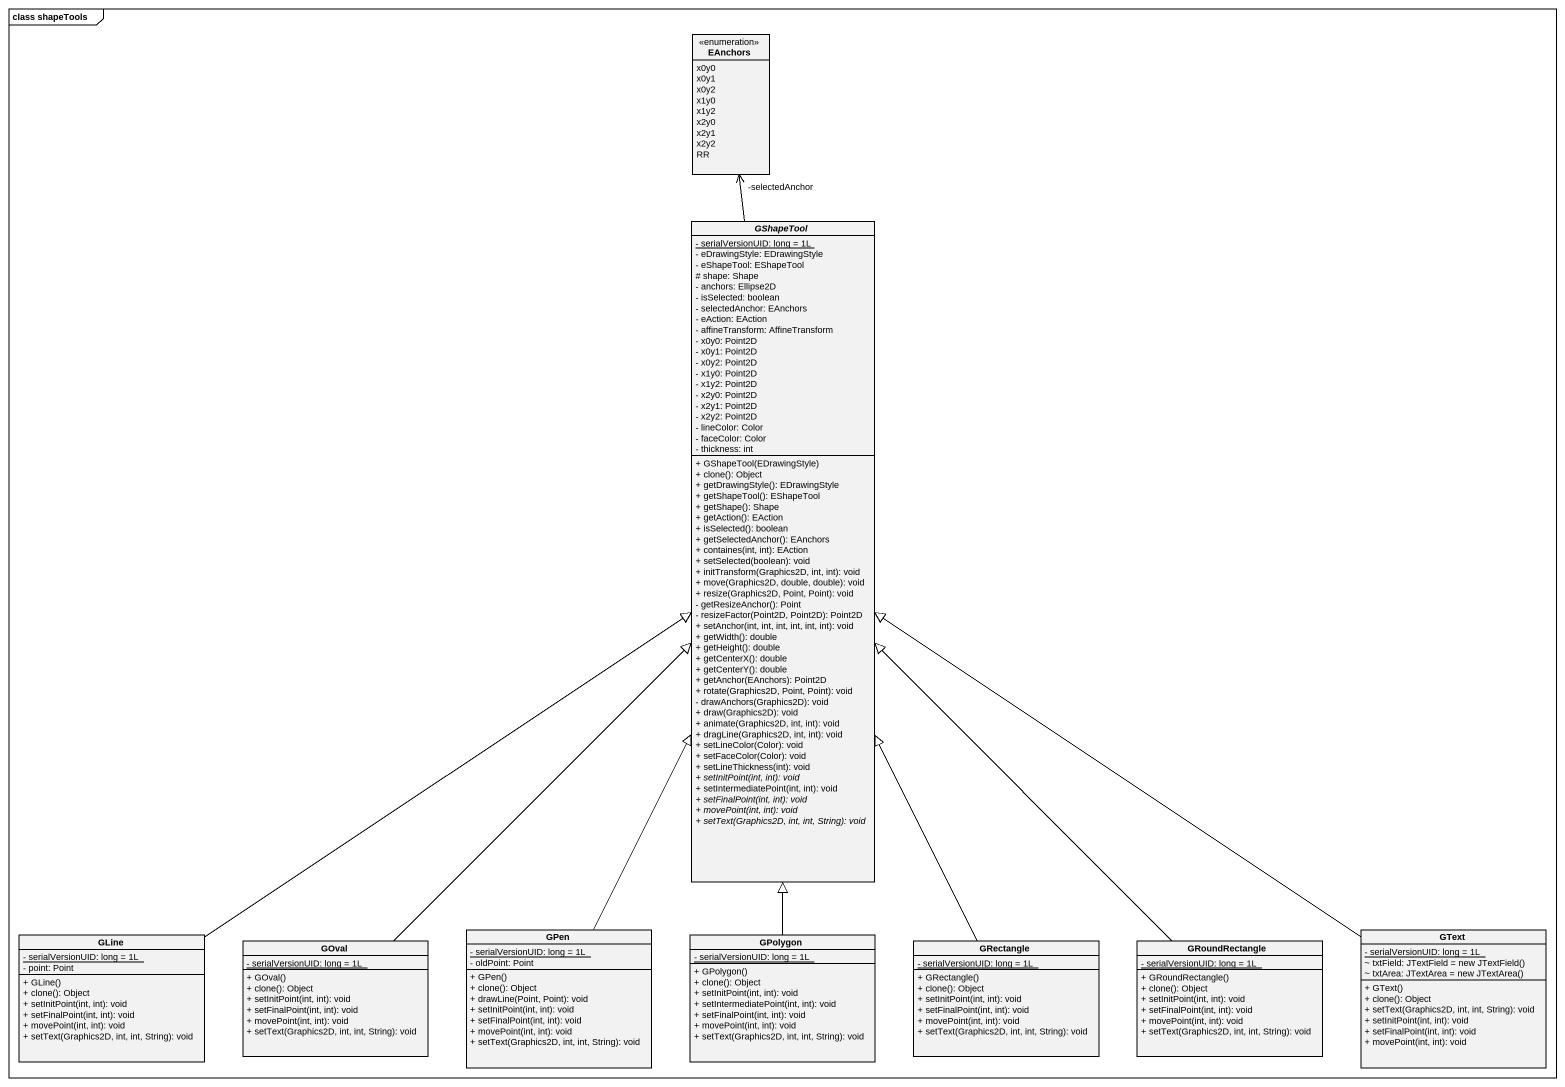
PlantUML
@startuml
mainframe class shapeTools
hide circle
hide empty members
skinparam classAttributeIconSize 0
enum EAnchors {
  x0y0
  x0y1
  x0y2
  x1y0
  x1y2
  x2y0
  x2y1
  x2y2
  RR
}
abstract class GShapeTool {
  {static} - serialVersionUID: long = 1L
  - eDrawingStyle: EDrawingStyle
  - eShapeTool: EShapeTool
  # shape: Shape
  - anchors: Ellipse2D
  - isSelected: boolean
  - selectedAnchor: EAnchors
  - eAction: EAction
  - affineTransform: AffineTransform
  - x0y0: Point2D
  - x0y1: Point2D
  - x0y2: Point2D
  - x1y0: Point2D
  - x1y2: Point2D
  - x2y0: Point2D
  - x2y1: Point2D
  - x2y2: Point2D
  - lineColor: Color
  - faceColor: Color
  - thickness: int
  + GShapeTool(EDrawingStyle)
  + clone(): Object
  + getDrawingStyle(): EDrawingStyle
  + getShapeTool(): EShapeTool
  + getShape(): Shape
  + getAction(): EAction
  + isSelected(): boolean
  + getSelectedAnchor(): EAnchors
  + containes(int, int): EAction
  + setSelected(boolean): void
  + initTransform(Graphics2D, int, int): void
  + move(Graphics2D, double, double): void
  + resize(Graphics2D, Point, Point): void
  - getResizeAnchor(): Point
  - resizeFactor(Point2D, Point2D): Point2D
  + setAnchor(int, int, int, int, int, int): void
  + getWidth(): double
  + getHeight(): double
  + getCenterX(): double
  + getCenterY(): double
  + getAnchor(EAnchors): Point2D
  + rotate(Graphics2D, Point, Point): void
  - drawAnchors(Graphics2D): void
  + draw(Graphics2D): void
  + animate(Graphics2D, int, int): void
  + dragLine(Graphics2D, int, int): void
  + setLineColor(Color): void
  + setFaceColor(Color): void
  + setLineThickness(int): void
  {abstract} + setInitPoint(int, int): void
  + setIntermediatePoint(int, int): void
  {abstract} + setFinalPoint(int, int): void
  {abstract} + movePoint(int, int): void
  {abstract} + setText(Graphics2D, int, int, String): void
}
class GLine {
  {static} - serialVersionUID: long = 1L
  - point: Point
  + GLine()
  + clone(): Object
  + setInitPoint(int, int): void
  + setFinalPoint(int, int): void
  + movePoint(int, int): void
  + setText(Graphics2D, int, int, String): void
}
class GOval {
  {static} - serialVersionUID: long = 1L
  + GOval()
  + clone(): Object
  + setInitPoint(int, int): void
  + setFinalPoint(int, int): void
  + movePoint(int, int): void
  + setText(Graphics2D, int, int, String): void
}
class GPen {
  {static} - serialVersionUID: long = 1L
  - oldPoint: Point
  + GPen()
  + clone(): Object
  + drawLine(Point, Point): void
  + setInitPoint(int, int): void
  + setFinalPoint(int, int): void
  + movePoint(int, int): void
  + setText(Graphics2D, int, int, String): void
}
class GPolygon {
  {static} - serialVersionUID: long = 1L
  + GPolygon()
  + clone(): Object
  + setInitPoint(int, int): void
  + setIntermediatePoint(int, int): void
  + setFinalPoint(int, int): void
  + movePoint(int, int): void
  + setText(Graphics2D, int, int, String): void
}
class GRectangle {
  {static} - serialVersionUID: long = 1L
  + GRectangle()
  + clone(): Object
  + setInitPoint(int, int): void
  + setFinalPoint(int, int): void
  + movePoint(int, int): void
  + setText(Graphics2D, int, int, String): void
}
class GRoundRectangle {
  {static} - serialVersionUID: long = 1L
  + GRoundRectangle()
  + clone(): Object
  + setInitPoint(int, int): void
  + setFinalPoint(int, int): void
  + movePoint(int, int): void
  + setText(Graphics2D, int, int, String): void
}
class GText {
  {static} - serialVersionUID: long = 1L
  {field} ~ txtField: JTextField = new JTextField()
  {field} ~ txtArea: JTextArea = new JTextArea()
  + GText()
  + clone(): Object
  + setText(Graphics2D, int, int, String): void
  + setInitPoint(int, int): void
  + setFinalPoint(int, int): void
  + movePoint(int, int): void
}
GShapeTool -up-> "-selectedAnchor" EAnchors
GLine -up-|> GShapeTool
GOval -up-|> GShapeTool
GPen -up-|> GShapeTool
GPolygon -up-|> GShapeTool
GRectangle -up-|> GShapeTool
GRoundRectangle -up-|> GShapeTool
GText -up-|> GShapeTool
@enduml
